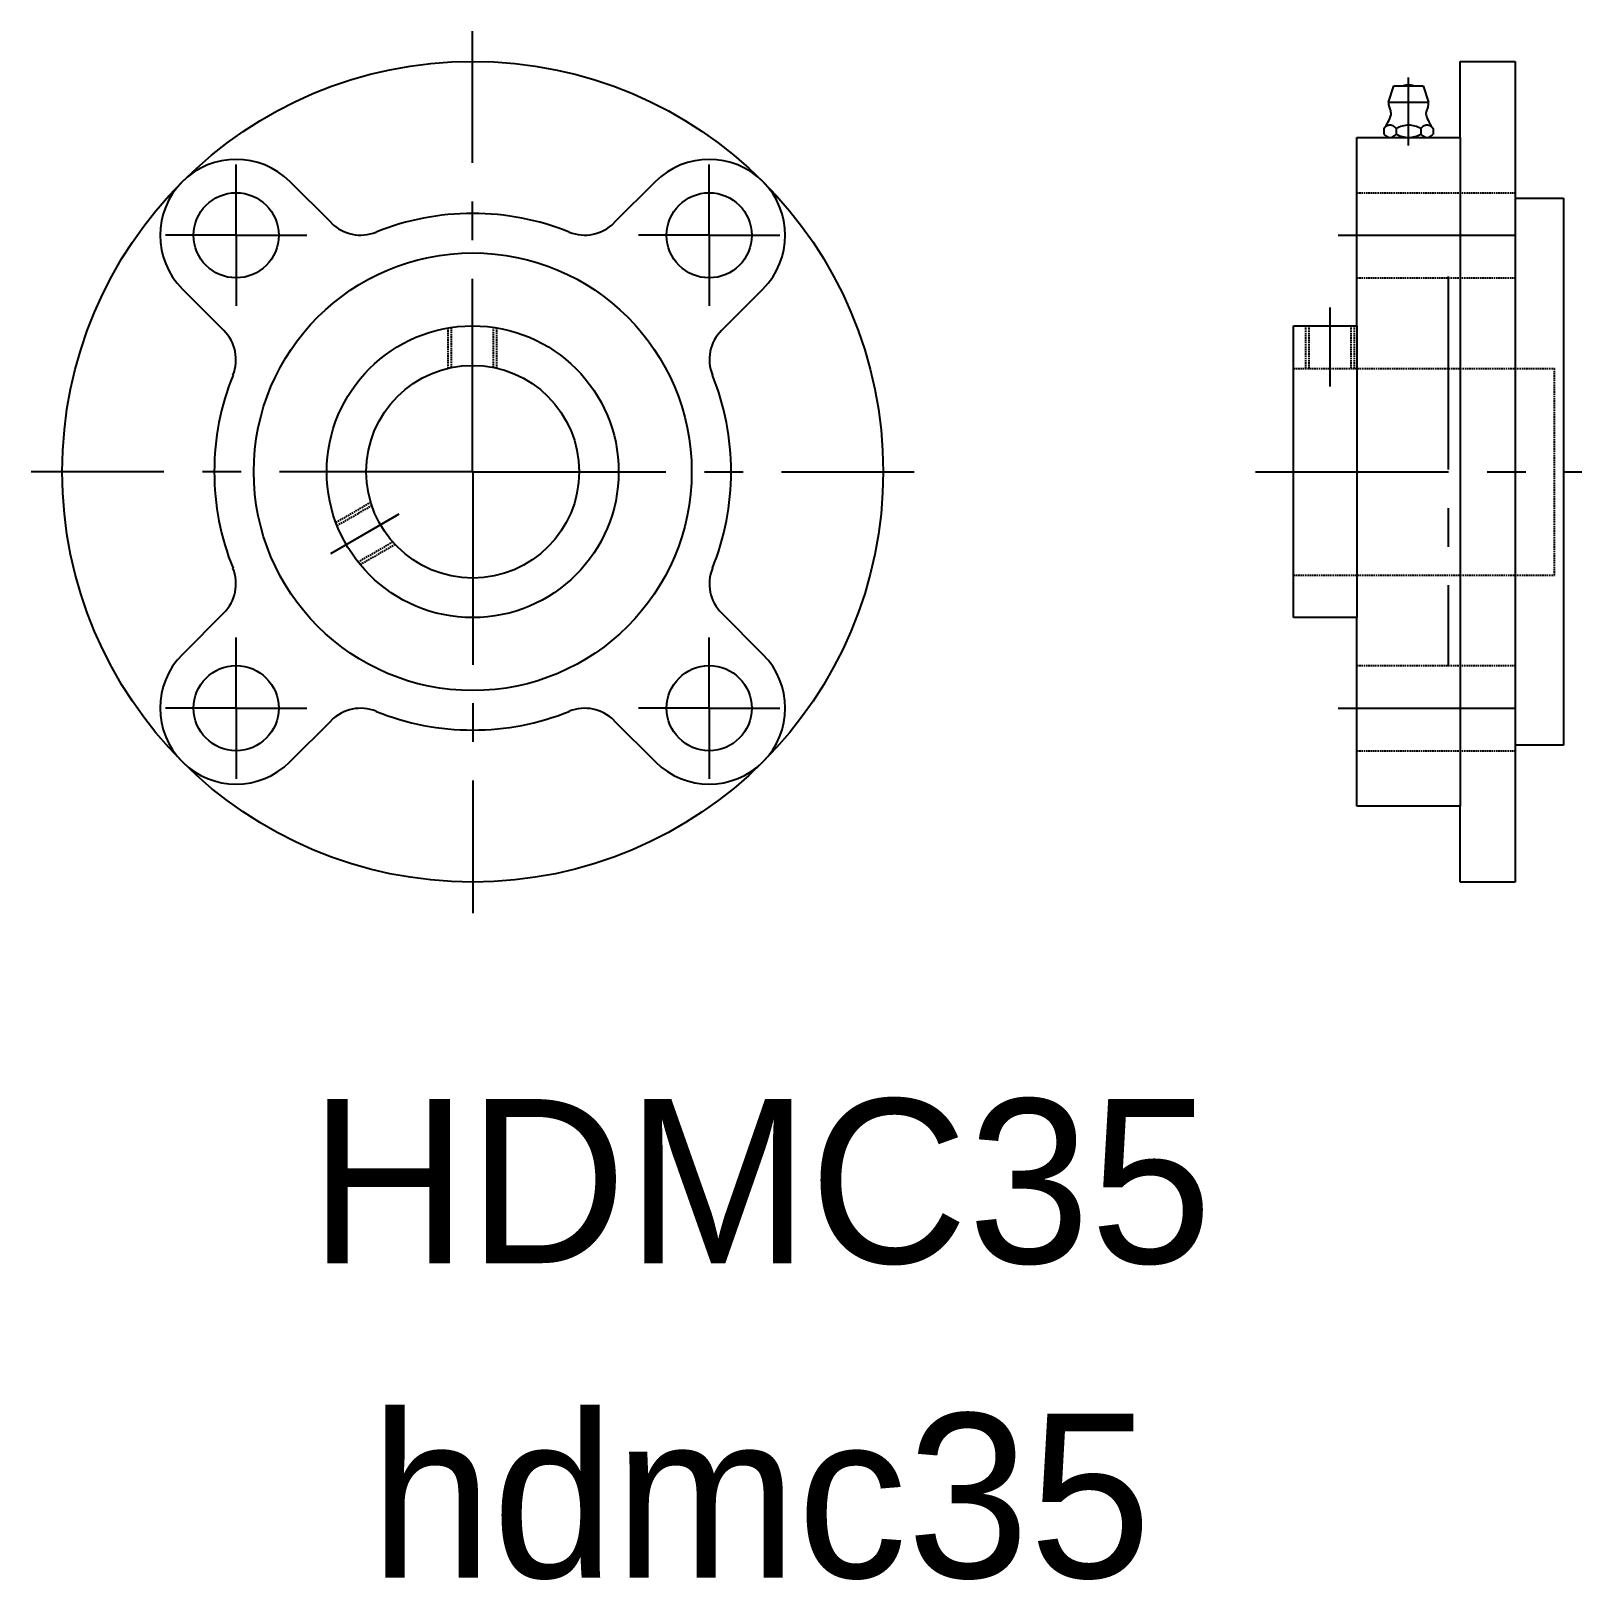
# Model space of a CAD drawing. Extents: x -23 to 232, y 146 to 401.
import ezdxf
from ezdxf.enums import TextEntityAlignment as Align

# ---------------------------------------------------------------- set-up
doc = ezdxf.new("R2010")
doc.units = 0
doc.linetypes.add('CENTER', pattern=[50.8, 31.75, -6.35, 6.35, -6.35])
doc.linetypes.add('HIDDEN', pattern=[0.375, 0.25, -0.125])
doc.layers.get('0').update_dxf_attribs({"linetype": 'CONTINUOUS'})
doc.layers.add('CENTER', color=1, linetype='CENTER')

msp = doc.modelspace()

# ---------------------------------------------------------------- linework, layer by layer
at = {"color": 7, "linetype": 'CONTINUOUS'}
for p, q in [((211.93, 396.01), (220.93, 396.01)), ((211.93, 383.51), (211.93, 396.01)), ((220.93, 396.01), (220.93, 373.51)), ((200.13, 389.31), (201.03, 392.01)), ((201.03, 392.01), (205.83, 392.01)), ((205.83, 392.01), (206.73, 389.31)), ((200.13, 389.31), (206.73, 389.31)), ((194.93, 383.51), (211.93, 383.51)), ((194.93, 352.51), (194.93, 383.51)), ((199.38, 384.98), (199.38, 384.04)), ((200.13, 383.51), (206.73, 383.51)), ((201.4, 384.98), (201.4, 384.04)), ((203.43, 383.51), (203.43, 383.51)), ((205.45, 384.98), (205.45, 384.04)), ((207.48, 384.98), (207.48, 384.04)), ((211.93, 383.51), (211.93, 273.51)), ((26.29, 369.43), (19.47, 376.24)), ((79.58, 376.24), (72.76, 369.43)), ((220.93, 373.51), (220.93, 283.51)), ((220.93, 373.51), (228.93, 373.51)), ((228.93, 373.51), (228.93, 328.51)), ((1.8, 358.56), (8.61, 351.75)), ((90.44, 351.75), (97.26, 358.56)), ((184.53, 304.51), (184.53, 352.51)), ((184.53, 352.51), (194.93, 352.51)), ((194.93, 352.51), (194.93, 304.51)), ((228.93, 328.51), (228.93, 283.51)), ((8.61, 305.27), (1.8, 298.46)), ((97.26, 298.46), (90.44, 305.27)), ((194.93, 304.51), (184.53, 304.51)), ((194.93, 273.51), (194.93, 304.51)), ((19.47, 280.78), (26.29, 287.6)), ((72.76, 287.6), (79.58, 280.78)), ((220.93, 283.51), (220.93, 261.01)), ((228.93, 283.51), (220.93, 283.51)), ((211.93, 273.51), (194.93, 273.51)), ((211.93, 261.01), (211.93, 273.51)), ((220.93, 261.01), (211.93, 261.01))]:
    msp.add_line(p, q, dxfattribs=at)
at = {"color": 3, "linetype": 'HIDDEN'}
for p, q in [((194.93, 374.4), (220.93, 374.4)), ((194.93, 360.4), (220.93, 360.4)), ((45.51, 345.54), (45.51, 352.17)), ((46.05, 345.66), (46.05, 352.26)), ((52.96, 345.67), (52.96, 352.26)), ((53.51, 345.55), (53.51, 352.18)), ((186.53, 345.51), (186.53, 352.51)), ((187.07, 345.51), (187.07, 352.51)), ((193.98, 345.51), (193.98, 352.51)), ((194.53, 345.51), (194.53, 352.51)), ((184.53, 345.51), (227.43, 345.51)), ((227.43, 311.51), (227.43, 345.51)), ((32.77, 323.46), (27.03, 320.14)), ((32.94, 322.93), (27.23, 319.63)), ((36.4, 316.94), (30.69, 313.64)), ((36.77, 316.53), (31.03, 313.22)), ((184.53, 311.51), (227.43, 311.51)), ((194.93, 296.62), (220.93, 296.62)), ((194.93, 282.62), (220.93, 282.62))]:
    msp.add_line(p, q, dxfattribs=at)
at = {"color": 7, "linetype": 'CONTINUOUS'}
for centre, radius in [((49.53, 328.51), 67.5), ((10.63, 367.4), 7), ((88.42, 367.4), 7), ((49.53, 328.51), 36), ((49.53, 328.51), 24), ((49.53, 328.51), 17.5), ((10.63, 289.62), 7), ((88.42, 289.62), 7)]:
    msp.add_circle(centre, radius, dxfattribs=at)
for centre, radius, start, end in [((203.43, 388.93), 3.2, 74.6212, 105.3788), ((203.43, 389.31), 3.3, 180, 207.0507), ((199.77, 387.45), 0.8, 344.7674, 27.0696), ((207.08, 387.45), 0.8, 152.9304, 195.2326), ((203.43, 389.31), 3.3, 332.9493, 0), ((200.53, 384.06), 1.48, 106.5909, 141.1281), ((194.76, 388.81), 6, 320.3375, 344.7683), ((200.39, 384.41), 1.1, 75.0414, 104.9586), ((200.25, 384.06), 1.48, 38.8719, 73.4091), ((203.94, 380.16), 5.45, 106.5809, 117.7257), ((203.43, 381.47), 4.04, 75.0501, 104.9499), ((202.91, 380.16), 5.44, 62.2701, 73.4191), ((206.6, 384.06), 1.48, 106.5909, 141.1281), ((206.46, 384.41), 1.1, 75.0414, 104.9586), ((212.09, 388.81), 6, 195.2317, 219.6625), ((206.32, 384.06), 1.48, 38.8719, 73.4091), ((200.53, 384.97), 1.48, 218.8826, 253.4091), ((200.39, 384.61), 1.1, 255.0414, 284.9586), ((200.25, 384.97), 1.48, 286.5909, 321.1283), ((203.94, 388.87), 5.44, 242.2744, 253.4191), ((203.43, 387.55), 4.04, 255.0501, 284.9499), ((202.91, 388.87), 5.45, 286.5809, 297.7299), ((206.6, 384.97), 1.48, 218.8826, 253.4091), ((206.46, 384.61), 1.1, 255.0414, 284.9586), ((206.32, 384.97), 1.48, 286.5909, 321.1283), ((10.63, 367.4), 12.5, 45, 225), ((88.42, 367.4), 12.5, 315, 135), ((49.53, 328.51), 42.5, 90, 111.9533), ((49.53, 328.51), 42.5, 68.0467, 90), ((31.09, 374.24), 6.8, 225, 291.9533), ((67.96, 374.24), 6.8, 248.0467, 315), ((3.8, 346.94), 6.8, 338.0467, 45), ((95.25, 346.94), 6.8, 135, 201.9533), ((49.53, 328.51), 42.5, 158.0467, 180), ((49.53, 328.51), 42.5, 0, 21.9533), ((49.53, 328.51), 42.5, 180, 201.9533), ((49.53, 328.51), 42.5, 338.0467, 0), ((3.8, 310.08), 6.8, 315, 21.9533), ((95.25, 310.08), 6.8, 158.0467, 225), ((10.63, 289.62), 12.5, 135, 315), ((88.42, 289.62), 12.5, 225, 45), ((31.09, 282.79), 6.8, 68.0467, 135), ((49.53, 328.51), 42.5, 248.0467, 270), ((49.53, 328.51), 42.5, 270, 291.9533), ((67.96, 282.79), 6.8, 45, 111.9533)]:
    msp.add_arc(centre, radius, start, end, dxfattribs=at)
at = {"layer": 'CENTER', "color": 1, "linetype": 'CENTER'}
for p, q in [((49.51, 328.51), (49.51, 401.01)), ((203.43, 382.2), (203.43, 393.39)), ((10.63, 367.4), (10.63, 379.03)), ((88.42, 367.4), (88.42, 379.03)), ((10.63, 367.4), (-0.99, 367.4)), ((10.63, 367.4), (10.63, 355.78)), ((10.63, 367.4), (22.26, 367.4)), ((88.42, 367.4), (76.79, 367.4)), ((88.42, 367.4), (100.04, 367.4)), ((88.42, 367.4), (88.42, 355.78)), ((191.83, 367.4), (220.93, 367.4)), ((209.93, 360.63), (209.93, 296.48)), ((190.53, 342.51), (190.53, 355.51)), ((49.53, 328.51), (-23.1, 328.51)), ((49.53, 328.51), (122.15, 328.51)), ((49.53, 328.51), (49.53, 255.88)), ((178.24, 328.51), (231.94, 328.51)), ((37.4, 321.51), (26.14, 315.01)), ((36.97, 321.26), (26.14, 315.01)), ((10.63, 289.62), (10.63, 301.24)), ((88.42, 289.62), (88.42, 301.24)), ((10.63, 289.62), (-0.99, 289.62)), ((10.63, 289.62), (10.63, 278)), ((10.63, 289.62), (22.26, 289.62)), ((88.42, 289.62), (76.79, 289.62)), ((88.42, 289.62), (88.42, 278)), ((88.42, 289.62), (100.04, 289.62)), ((191.83, 289.62), (220.93, 289.62))]:
    msp.add_line(p, q, dxfattribs=at)

# ---------------------------------------------------------------- texts
at = {"color": 7, "linetype": 'CONTINUOUS'}
for s, p in [('HDMC35', (96.89, 198.31)), ('hdmc35', (96.89, 146.57))]:
    msp.add_text(s, height=27, dxfattribs=at).set_placement(p, align=Align.CENTER)

doc.saveas('drawing.dxf')
